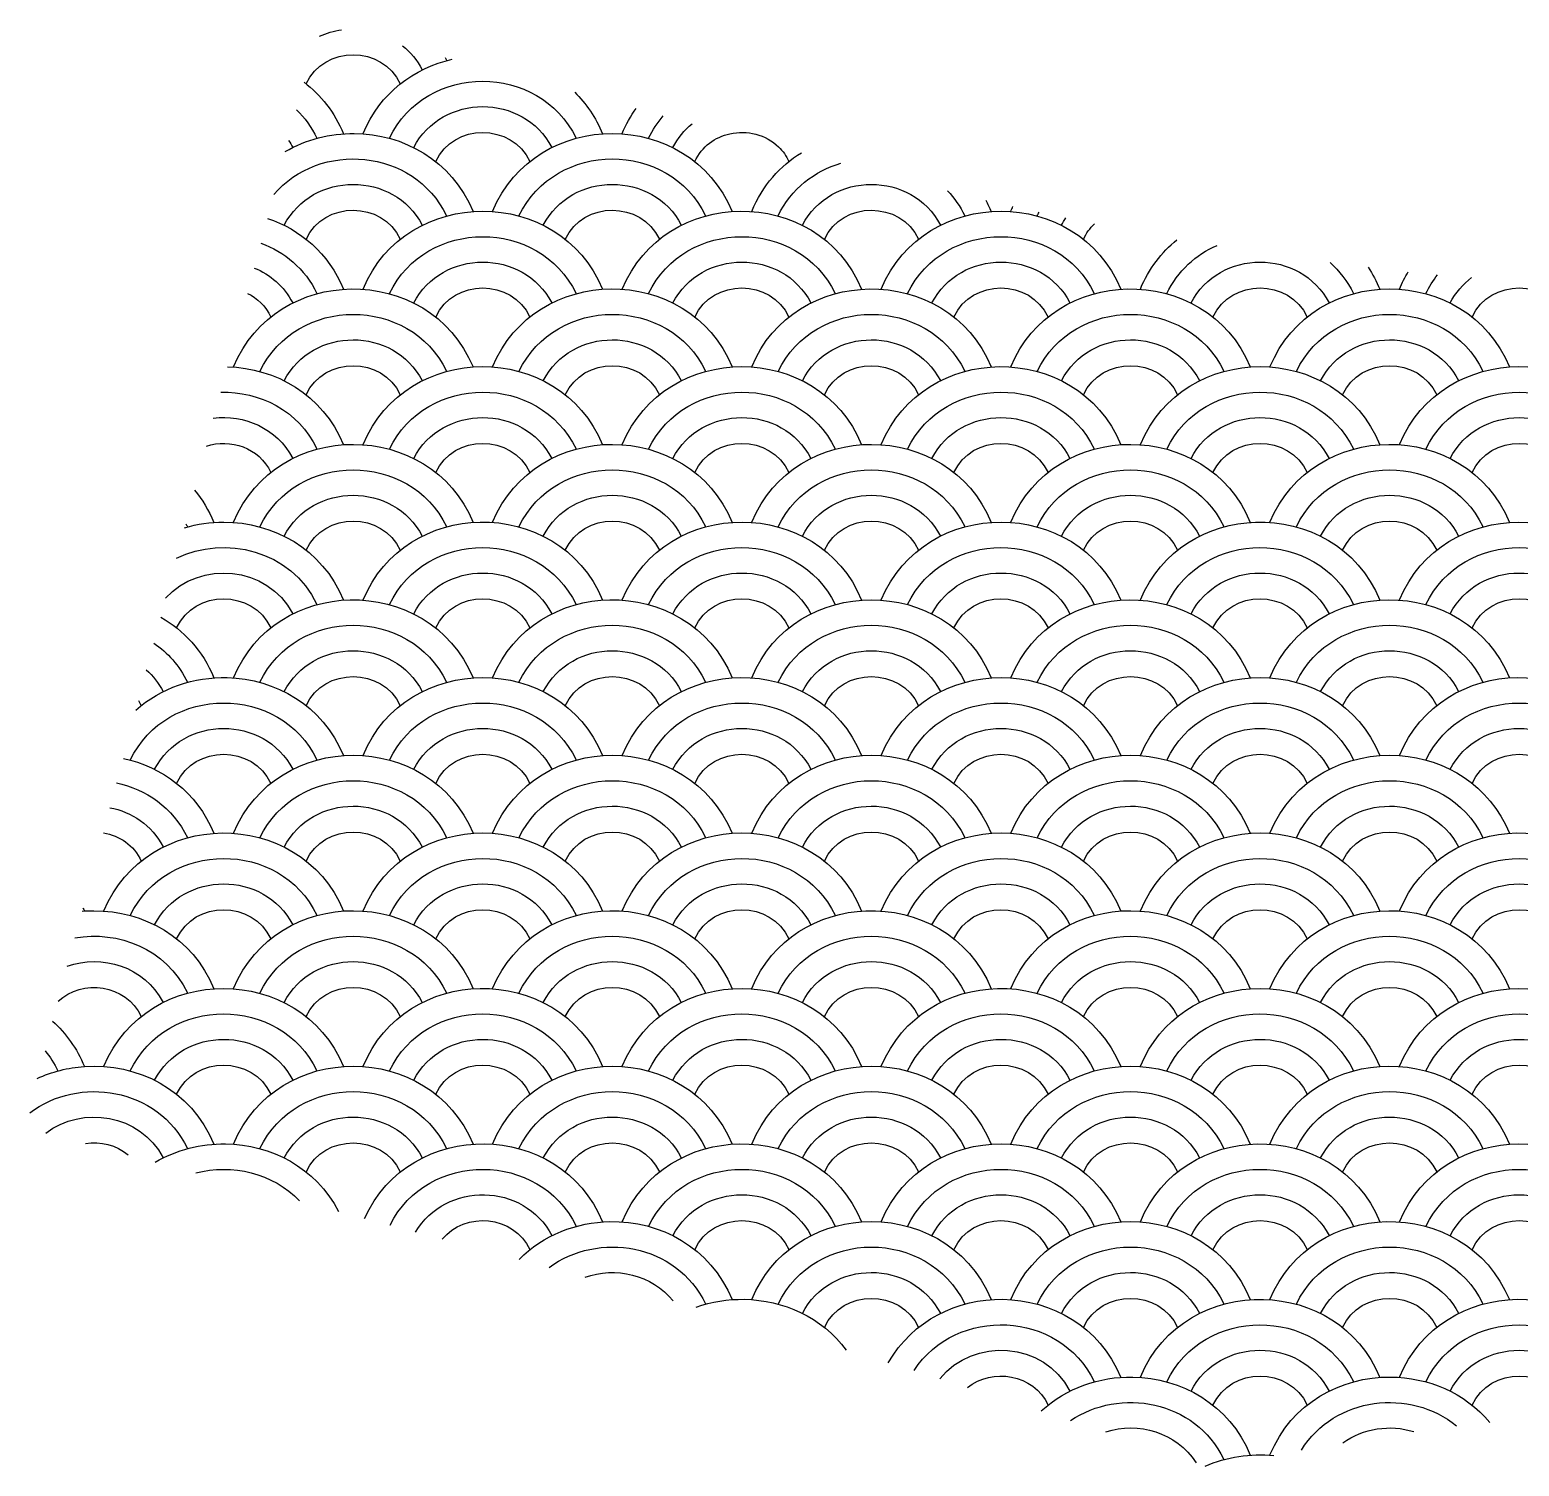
# Model space of a CAD drawing. Extents: x 298 to 703, y -387 to -221.
# Drawn here: x 297.9 to 470.4, y -386.8 to -220.5 of the extents above; entities that cross this region are included whole.
import ezdxf

# ---------------------------------------------------------------- set-up
doc = ezdxf.new("R2010")
doc.units = 0
doc.header["$MEASUREMENT"] = 0
doc.layers.add('LAYER_1', color=7, linetype='CONTINUOUS')

msp = doc.modelspace()

# ---------------------------------------------------------------- linework, layer by layer
at = {"layer": 'LAYER_1', "color": 7}
for points in [[(331.45, -221.27), (332.27, -220.89), (333.13, -220.64), (334.02, -220.51)], [(329.92, -226.78), (331.98, -222.27), (338.77, -222.3), (340.82, -226.78)], [(341.08, -222.37), (341.99, -223.09), (342.77, -224.01), (343.36, -225.14)], [(336.51, -232.54), (338.48, -227.79), (342.44, -224.92), (346.82, -223.92)], [(346, -223.71), (346.05, -223.82), (346.11, -223.93), (346.17, -224.05)], [(339.57, -233.07), (343.79, -224.29), (356.92, -224.26), (361.17, -233.05)], [(329.68, -226.59), (331.6, -228.05), (333.2, -230.05), (334.24, -232.56)], [(342.38, -234.15), (345.63, -227.86), (355.08, -227.82), (358.36, -234.14)], [(361.02, -227.75), (362.35, -229.05), (363.45, -230.66), (364.24, -232.56)], [(328.82, -229.79), (329.75, -230.69), (330.55, -231.78), (331.17, -233.05)], [(366.51, -232.54), (366.96, -231.48), (367.5, -230.5), (368.12, -229.62)], [(369.56, -233.07), (370.03, -232.11), (370.6, -231.25), (371.26, -230.49)], [(344.92, -235.78), (346.98, -231.27), (353.77, -231.3), (355.82, -235.78)], [(372.38, -234.15), (372.95, -233.04), (373.72, -232.13), (374.6, -231.41)], [(326.17, -239.59), (331.45, -233.38), (342.36, -234.18), (346.17, -242.05)], [(327.89, -233.34), (328.06, -233.6), (328.21, -233.86), (328.36, -234.14)], [(354.56, -242.07), (358.79, -233.29), (371.92, -233.26), (376.17, -242.05)], [(381.51, -241.54), (382.76, -238.52), (384.81, -236.26), (387.27, -234.76)], [(384.56, -242.07), (386.1, -238.88), (388.81, -236.85), (391.84, -235.97)], [(327.38, -243.15), (330.63, -236.86), (340.08, -236.82), (343.36, -243.14)], [(357.38, -243.15), (360.63, -236.86), (370.08, -236.82), (373.36, -243.14)], [(387.38, -243.15), (390.63, -236.86), (400.08, -236.82), (403.36, -243.14)], [(404.19, -239.17), (404.97, -239.99), (405.64, -240.95), (406.17, -242.05)], [(329.92, -244.78), (331.98, -240.27), (338.77, -240.3), (340.82, -244.77)], [(359.92, -244.78), (361.98, -240.27), (368.77, -240.3), (370.82, -244.77)], [(389.92, -244.78), (391.98, -240.27), (398.77, -240.3), (400.82, -244.77)], [(408.62, -240.25), (408.84, -240.67), (409.05, -241.11), (409.24, -241.56)], [(411.51, -241.54), (411.59, -241.36), (411.67, -241.17), (411.76, -240.99)], [(325.45, -242.35), (329.22, -243.62), (332.51, -246.36), (334.24, -250.56)], [(339.57, -251.07), (343.79, -242.29), (356.92, -242.26), (361.17, -251.05)], [(369.56, -251.07), (373.79, -242.29), (386.92, -242.26), (391.17, -251.05)], [(399.56, -251.07), (403.79, -242.29), (416.92, -242.26), (421.17, -251.05)], [(414.56, -242.07), (414.64, -241.92), (414.71, -241.77), (414.79, -241.63)], [(417.38, -243.15), (417.54, -242.85), (417.71, -242.56), (417.89, -242.28)], [(419.92, -244.78), (420.24, -244.07), (420.68, -243.48), (421.2, -243)], [(426.51, -250.54), (427.49, -248.18), (428.97, -246.27), (430.74, -244.84)], [(324.69, -245.22), (327.39, -246.21), (329.76, -248.15), (331.17, -251.05)], [(342.38, -252.15), (345.63, -245.86), (355.08, -245.82), (358.36, -252.14)], [(372.38, -252.15), (375.63, -245.86), (385.08, -245.82), (388.36, -252.14)], [(402.38, -252.15), (405.63, -245.86), (415.08, -245.82), (418.36, -252.14)], [(429.56, -251.07), (430.85, -248.4), (432.96, -246.54), (435.39, -245.49)], [(432.38, -252.15), (435.63, -245.86), (445.08, -245.82), (448.36, -252.14)], [(323.92, -248.1), (325.74, -248.84), (327.34, -250.19), (328.36, -252.14)], [(448.48, -247.48), (449.56, -248.44), (450.48, -249.63), (451.17, -251.05)], [(452.89, -248.02), (453.41, -248.8), (453.86, -249.65), (454.24, -250.56)], [(344.92, -253.78), (346.98, -249.27), (353.77, -249.3), (355.82, -253.78)], [(374.92, -253.78), (376.98, -249.27), (383.77, -249.3), (385.82, -253.78)], [(404.92, -253.78), (406.98, -249.27), (413.77, -249.3), (415.82, -253.78)], [(434.92, -253.78), (436.98, -249.27), (443.77, -249.3), (445.82, -253.78)], [(456.51, -250.54), (456.81, -249.83), (457.15, -249.16), (457.53, -248.53)], [(459.57, -251.07), (459.95, -250.27), (460.41, -249.55), (460.93, -248.89)], [(462.38, -252.15), (463.01, -250.94), (463.87, -249.96), (464.86, -249.21)], [(464.92, -253.78), (466.98, -249.27), (473.77, -249.3), (475.82, -253.78)], [(323.14, -251.04), (324.27, -251.59), (325.24, -252.5), (325.82, -253.78)], [(324.57, -260.07), (328.79, -251.29), (341.92, -251.26), (346.17, -260.05)], [(354.56, -260.07), (358.79, -251.29), (371.92, -251.26), (376.17, -260.05)], [(384.56, -260.07), (388.79, -251.29), (401.92, -251.26), (406.17, -260.05)], [(414.56, -260.07), (418.79, -251.29), (431.92, -251.26), (436.17, -260.05)], [(444.57, -260.07), (448.79, -251.29), (461.92, -251.26), (466.17, -260.05)], [(327.38, -261.15), (330.63, -254.86), (340.08, -254.82), (343.36, -261.14)], [(357.38, -261.15), (360.63, -254.86), (370.08, -254.82), (373.36, -261.14)], [(387.38, -261.15), (390.63, -254.86), (400.08, -254.82), (403.36, -261.14)], [(417.38, -261.15), (420.63, -254.86), (430.08, -254.82), (433.36, -261.14)], [(447.38, -261.15), (450.63, -254.86), (460.08, -254.82), (463.36, -261.14)], [(329.92, -262.78), (331.98, -258.27), (338.77, -258.3), (340.82, -262.78)], [(359.92, -262.78), (361.98, -258.27), (368.77, -258.3), (370.82, -262.78)], [(389.92, -262.78), (391.98, -258.27), (398.77, -258.3), (400.82, -262.78)], [(419.92, -262.78), (421.98, -258.27), (428.77, -258.3), (430.82, -262.78)], [(449.92, -262.78), (451.98, -258.27), (458.77, -258.3), (460.82, -262.78)], [(320.83, -259.53), (326.37, -259.69), (331.82, -262.7), (334.24, -268.56)], [(339.57, -269.07), (343.79, -260.29), (356.92, -260.26), (361.17, -269.05)], [(369.56, -269.07), (373.79, -260.29), (386.92, -260.26), (391.17, -269.05)], [(399.56, -269.07), (403.79, -260.29), (416.92, -260.26), (421.17, -269.05)], [(429.56, -269.07), (433.79, -260.29), (446.92, -260.26), (451.17, -269.05)], [(459.57, -269.07), (463.79, -260.29), (476.92, -260.26), (481.17, -269.05)], [(320.04, -262.48), (324.48, -262.36), (328.99, -264.55), (331.17, -269.05)], [(342.38, -270.15), (345.63, -263.86), (355.08, -263.82), (358.36, -270.14)], [(372.38, -270.15), (375.63, -263.86), (385.08, -263.82), (388.36, -270.14)], [(402.38, -270.15), (405.63, -263.86), (415.08, -263.82), (418.36, -270.14)], [(432.38, -270.15), (435.63, -263.86), (445.08, -263.82), (448.36, -270.14)], [(462.38, -270.15), (465.63, -263.86), (475.08, -263.82), (478.36, -270.14)], [(319.17, -265.49), (322.72, -265.04), (326.51, -266.59), (328.36, -270.14)], [(344.92, -271.78), (346.98, -267.27), (353.77, -267.3), (355.82, -271.78)], [(374.92, -271.78), (376.98, -267.27), (383.77, -267.3), (385.82, -271.78)], [(404.92, -271.78), (406.98, -267.27), (413.77, -267.3), (415.82, -271.78)], [(434.92, -271.78), (436.98, -267.27), (443.77, -267.3), (445.82, -271.78)], [(464.92, -271.78), (466.98, -267.27), (473.77, -267.3), (475.82, -271.78)], [(318.38, -268.72), (321.12, -267.83), (324.48, -268.85), (325.82, -271.78)], [(324.57, -278.07), (328.79, -269.29), (341.92, -269.26), (346.17, -278.05)], [(354.56, -278.07), (358.79, -269.29), (371.92, -269.26), (376.17, -278.05)], [(384.56, -278.07), (388.79, -269.29), (401.92, -269.26), (406.17, -278.05)], [(414.56, -278.07), (418.79, -269.29), (431.92, -269.26), (436.17, -278.05)], [(444.57, -278.07), (448.79, -269.29), (461.92, -269.26), (466.17, -278.05)], [(317.01, -273.83), (317.9, -274.91), (318.66, -276.15), (319.24, -277.56)], [(327.38, -279.15), (330.63, -272.86), (340.08, -272.82), (343.36, -279.14)], [(357.38, -279.15), (360.63, -272.86), (370.08, -272.82), (373.36, -279.14)], [(387.38, -279.15), (390.63, -272.86), (400.08, -272.82), (403.36, -279.14)], [(417.38, -279.15), (420.63, -272.86), (430.08, -272.82), (433.36, -279.14)], [(447.38, -279.15), (450.63, -272.86), (460.08, -272.82), (463.36, -279.14)], [(329.92, -280.78), (331.98, -276.27), (338.77, -276.3), (340.82, -280.78)], [(359.92, -280.78), (361.98, -276.27), (368.77, -276.3), (370.82, -280.78)], [(389.92, -280.78), (391.98, -276.27), (398.77, -276.3), (400.82, -280.78)], [(419.92, -280.78), (421.98, -276.27), (428.77, -276.3), (430.82, -280.78)], [(449.92, -280.78), (451.98, -276.27), (458.77, -276.3), (460.82, -280.78)], [(314.9, -281.71), (320.52, -278.98), (328.12, -280.75), (331.17, -287.05)], [(316, -277.71), (316.06, -277.82), (316.11, -277.94), (316.17, -278.05)], [(339.57, -287.07), (343.79, -278.29), (356.92, -278.26), (361.17, -287.05)], [(369.56, -287.07), (373.79, -278.29), (386.92, -278.26), (391.17, -287.05)], [(399.56, -287.07), (403.79, -278.29), (416.92, -278.26), (421.17, -287.05)], [(429.56, -287.07), (433.79, -278.29), (446.92, -278.26), (451.17, -287.05)], [(459.57, -287.07), (463.79, -278.29), (476.92, -278.26), (481.17, -287.05)], [(313.65, -286.32), (317.61, -281.93), (325.43, -282.51), (328.36, -288.14)], [(342.38, -288.15), (345.63, -281.86), (355.08, -281.82), (358.36, -288.14)], [(372.38, -288.15), (375.63, -281.86), (385.08, -281.82), (388.36, -288.14)], [(402.38, -288.15), (405.63, -281.86), (415.08, -281.82), (418.36, -288.14)], [(432.38, -288.15), (435.63, -281.86), (445.08, -281.82), (448.36, -288.14)], [(462.38, -288.15), (465.63, -281.86), (475.08, -281.82), (478.36, -288.14)], [(314.92, -289.78), (316.98, -285.27), (323.77, -285.3), (325.82, -289.78)], [(344.92, -289.78), (346.98, -285.27), (353.77, -285.3), (355.82, -289.78)], [(374.92, -289.78), (376.98, -285.27), (383.77, -285.3), (385.82, -289.78)], [(404.92, -289.78), (406.98, -285.27), (413.77, -285.3), (415.82, -289.78)], [(434.92, -289.78), (436.98, -285.27), (443.77, -285.3), (445.82, -289.78)], [(464.92, -289.78), (466.98, -285.27), (473.77, -285.3), (475.82, -289.78)], [(324.57, -296.07), (328.79, -287.29), (341.92, -287.26), (346.17, -296.05)], [(354.56, -296.07), (358.79, -287.29), (371.92, -287.26), (376.17, -296.05)], [(384.56, -296.07), (388.79, -287.29), (401.92, -287.26), (406.17, -296.05)], [(414.56, -296.07), (418.79, -287.29), (431.92, -287.26), (436.17, -296.05)], [(444.57, -296.07), (448.79, -287.29), (461.92, -287.26), (466.17, -296.05)], [(313.1, -288.54), (315.73, -290.04), (317.93, -292.38), (319.24, -295.56)], [(327.38, -297.15), (330.63, -290.86), (340.08, -290.82), (343.36, -297.14)], [(357.38, -297.15), (360.63, -290.86), (370.08, -290.82), (373.36, -297.14)], [(387.38, -297.15), (390.63, -290.86), (400.08, -290.82), (403.36, -297.14)], [(417.38, -297.15), (420.63, -290.86), (430.08, -290.82), (433.36, -297.14)], [(447.38, -297.15), (450.63, -290.86), (460.08, -290.82), (463.36, -297.14)], [(312.29, -291.55), (313.88, -292.63), (315.24, -294.13), (316.17, -296.05)], [(311.41, -294.64), (312.18, -295.32), (312.84, -296.15), (313.36, -297.14)], [(329.92, -298.78), (331.98, -294.27), (338.77, -294.3), (340.82, -298.78)], [(359.92, -298.78), (361.98, -294.27), (368.77, -294.3), (370.82, -298.78)], [(389.92, -298.78), (391.98, -294.27), (398.77, -294.3), (400.82, -298.78)], [(419.92, -298.78), (421.98, -294.27), (428.77, -294.3), (430.82, -298.78)], [(449.92, -298.78), (451.98, -294.27), (458.77, -294.3), (460.82, -298.78)], [(309.56, -305.07), (313.79, -296.29), (326.92, -296.26), (331.17, -305.05)], [(339.57, -305.07), (343.79, -296.29), (356.92, -296.26), (361.17, -305.05)], [(369.56, -305.07), (373.79, -296.29), (386.92, -296.26), (391.17, -305.05)], [(399.56, -305.07), (403.79, -296.29), (416.92, -296.26), (421.17, -305.05)], [(429.56, -305.07), (433.79, -296.29), (446.92, -296.26), (451.17, -305.05)], [(459.57, -305.07), (463.79, -296.29), (476.92, -296.26), (481.17, -305.05)], [(310.51, -298.19), (310.62, -298.37), (310.73, -298.57), (310.82, -298.78)], [(312.38, -306.15), (315.63, -299.86), (325.08, -299.82), (328.36, -306.14)], [(342.38, -306.15), (345.63, -299.86), (355.08, -299.82), (358.36, -306.14)], [(372.38, -306.15), (375.63, -299.86), (385.08, -299.82), (388.36, -306.14)], [(402.38, -306.15), (405.63, -299.86), (415.08, -299.82), (418.36, -306.14)], [(432.38, -306.15), (435.63, -299.86), (445.08, -299.82), (448.36, -306.14)], [(462.38, -306.15), (465.63, -299.86), (475.08, -299.82), (478.36, -306.14)], [(314.92, -307.78), (316.98, -303.27), (323.77, -303.3), (325.82, -307.78)], [(344.92, -307.78), (346.98, -303.27), (353.77, -303.3), (355.82, -307.78)], [(374.92, -307.78), (376.98, -303.27), (383.77, -303.3), (385.82, -307.78)], [(404.92, -307.78), (406.98, -303.27), (413.77, -303.3), (415.82, -307.78)], [(434.92, -307.78), (436.98, -303.27), (443.77, -303.3), (445.82, -307.78)], [(464.92, -307.78), (466.98, -303.27), (473.77, -303.3), (475.82, -307.78)], [(308.76, -304.88), (313.21, -305.85), (317.25, -308.74), (319.24, -313.56)], [(324.57, -314.07), (328.79, -305.29), (341.92, -305.26), (346.17, -314.05)], [(354.56, -314.07), (358.79, -305.29), (371.92, -305.26), (376.17, -314.05)], [(384.56, -314.07), (388.79, -305.29), (401.92, -305.26), (406.17, -314.05)], [(414.56, -314.07), (418.79, -305.29), (431.92, -305.26), (436.17, -314.05)], [(444.57, -314.07), (448.79, -305.29), (461.92, -305.26), (466.17, -314.05)], [(307.96, -307.73), (311.36, -308.44), (314.47, -310.54), (316.17, -314.05)], [(327.38, -315.15), (330.63, -308.86), (340.08, -308.82), (343.36, -315.14)], [(357.38, -315.15), (360.63, -308.86), (370.08, -308.82), (373.36, -315.14)], [(387.38, -315.15), (390.63, -308.86), (400.08, -308.82), (403.36, -315.14)], [(417.38, -315.15), (420.63, -308.86), (430.08, -308.82), (433.36, -315.14)], [(447.38, -315.15), (450.63, -308.86), (460.08, -308.82), (463.36, -315.14)], [(307.18, -310.59), (309.7, -311.07), (312.03, -312.59), (313.36, -315.14)], [(306.47, -313.5), (308.29, -313.82), (309.97, -314.91), (310.82, -316.78)], [(329.92, -316.78), (331.98, -312.27), (338.77, -312.3), (340.82, -316.78)], [(359.92, -316.78), (361.98, -312.27), (368.77, -312.3), (370.82, -316.78)], [(389.92, -316.78), (391.98, -312.27), (398.77, -312.3), (400.82, -316.78)], [(419.92, -316.78), (421.98, -312.27), (428.77, -312.3), (430.82, -316.78)], [(449.92, -316.78), (451.98, -312.27), (458.77, -312.3), (460.82, -316.78)], [(309.56, -323.07), (313.79, -314.29), (326.92, -314.26), (331.17, -323.05)], [(339.57, -323.07), (343.79, -314.29), (356.92, -314.26), (361.17, -323.05)], [(369.56, -323.07), (373.79, -314.29), (386.92, -314.26), (391.17, -323.05)], [(399.56, -323.07), (403.79, -314.29), (416.92, -314.26), (421.17, -323.05)], [(429.56, -323.07), (433.79, -314.29), (446.92, -314.26), (451.17, -323.05)], [(459.57, -323.07), (463.79, -314.29), (476.92, -314.26), (481.17, -323.05)], [(312.38, -324.15), (315.63, -317.86), (325.08, -317.82), (328.36, -324.14)], [(342.38, -324.15), (345.63, -317.86), (355.08, -317.82), (358.36, -324.14)], [(372.38, -324.15), (375.63, -317.86), (385.08, -317.82), (388.36, -324.14)], [(402.38, -324.15), (405.63, -317.86), (415.08, -317.82), (418.36, -324.14)], [(432.38, -324.15), (435.63, -317.86), (445.08, -317.82), (448.36, -324.14)], [(462.38, -324.15), (465.63, -317.86), (475.08, -317.82), (478.36, -324.14)], [(304.08, -322.19), (304.13, -322.31), (304.19, -322.44), (304.24, -322.56)], [(314.92, -325.78), (316.98, -321.27), (323.77, -321.3), (325.82, -325.78)], [(344.92, -325.78), (346.98, -321.27), (353.77, -321.3), (355.82, -325.78)], [(374.92, -325.78), (376.98, -321.27), (383.77, -321.3), (385.82, -325.78)], [(404.92, -325.78), (406.98, -321.27), (413.77, -321.3), (415.82, -325.78)], [(434.92, -325.78), (436.98, -321.27), (443.77, -321.3), (445.82, -325.78)], [(464.92, -325.78), (466.98, -321.27), (473.77, -321.3), (475.82, -325.78)], [(324.57, -332.07), (328.79, -323.29), (341.92, -323.26), (346.17, -332.05)], [(354.56, -332.07), (358.79, -323.29), (371.92, -323.26), (376.17, -332.05)], [(384.56, -332.07), (388.79, -323.29), (401.92, -323.26), (406.17, -332.05)], [(414.56, -332.07), (418.79, -323.29), (431.92, -323.26), (436.17, -332.05)], [(444.57, -332.07), (448.79, -323.29), (461.92, -323.26), (466.17, -332.05)], [(303.14, -325.67), (308.14, -324.78), (313.68, -326.9), (316.17, -332.05)], [(302.25, -328.95), (306.25, -327.54), (311.17, -328.93), (313.36, -333.14)], [(327.38, -333.15), (330.63, -326.86), (340.08, -326.82), (343.36, -333.14)], [(357.38, -333.15), (360.63, -326.86), (370.08, -326.82), (373.36, -333.14)], [(387.38, -333.15), (390.63, -326.86), (400.08, -326.82), (403.36, -333.14)], [(417.38, -333.15), (420.63, -326.86), (430.08, -326.82), (433.36, -333.14)], [(447.38, -333.15), (450.63, -326.86), (460.08, -326.82), (463.36, -333.14)], [(301.19, -333.01), (303.98, -330.39), (309.09, -331), (310.82, -334.78)], [(329.92, -334.78), (331.98, -330.27), (338.77, -330.3), (340.82, -334.78)], [(359.92, -334.78), (361.98, -330.27), (368.77, -330.3), (370.82, -334.78)], [(389.92, -334.78), (391.98, -330.27), (398.77, -330.3), (400.82, -334.78)], [(419.92, -334.78), (421.98, -330.27), (428.77, -330.3), (430.82, -334.78)], [(449.92, -334.78), (451.98, -330.27), (458.77, -330.3), (460.82, -334.78)], [(309.56, -341.07), (313.79, -332.29), (326.92, -332.26), (331.17, -341.05)], [(339.57, -341.07), (343.79, -332.29), (356.92, -332.26), (361.17, -341.05)], [(369.56, -341.07), (373.79, -332.29), (386.92, -332.26), (391.17, -341.05)], [(399.56, -341.07), (403.79, -332.29), (416.92, -332.26), (421.17, -341.05)], [(429.56, -341.07), (433.79, -332.29), (446.92, -332.26), (451.17, -341.05)], [(459.57, -341.07), (463.79, -332.29), (476.92, -332.26), (481.17, -341.05)], [(300.57, -335.33), (302.1, -336.7), (303.37, -338.45), (304.24, -340.56)], [(312.38, -342.15), (315.63, -335.86), (325.08, -335.82), (328.36, -342.14)], [(342.38, -342.15), (345.63, -335.86), (355.08, -335.82), (358.36, -342.14)], [(372.38, -342.15), (375.63, -335.86), (385.08, -335.82), (388.36, -342.14)], [(402.38, -342.15), (405.63, -335.86), (415.08, -335.82), (418.36, -342.14)], [(432.38, -342.15), (435.63, -335.86), (445.08, -335.82), (448.36, -342.14)], [(462.38, -342.15), (465.63, -335.86), (475.08, -335.82), (478.36, -342.14)], [(299.7, -338.75), (300.26, -339.43), (300.76, -340.2), (301.17, -341.05)], [(314.92, -343.78), (316.98, -339.27), (323.77, -339.3), (325.82, -343.78)], [(344.92, -343.78), (346.98, -339.27), (353.77, -339.3), (355.82, -343.78)], [(374.92, -343.78), (376.98, -339.27), (383.77, -339.3), (385.82, -343.78)], [(404.92, -343.78), (406.98, -339.27), (413.77, -339.3), (415.82, -343.78)], [(434.92, -343.78), (436.98, -339.27), (443.77, -339.3), (445.82, -343.78)], [(464.92, -343.78), (466.98, -339.27), (473.77, -339.3), (475.82, -343.78)], [(324.57, -350.07), (328.79, -341.29), (341.92, -341.26), (346.17, -350.05)], [(354.56, -350.07), (358.79, -341.29), (371.92, -341.26), (376.17, -350.05)], [(384.56, -350.07), (388.79, -341.29), (401.92, -341.26), (406.17, -350.05)], [(414.56, -350.07), (418.79, -341.29), (431.92, -341.26), (436.17, -350.05)], [(444.57, -350.07), (448.79, -341.29), (461.92, -341.26), (466.17, -350.05)], [(297.92, -345.93), (303.57, -341.61), (312.75, -342.97), (316.17, -350.05)], [(327.38, -351.15), (330.63, -344.86), (340.08, -344.82), (343.36, -351.14)], [(357.38, -351.15), (360.63, -344.86), (370.08, -344.82), (373.36, -351.14)], [(387.38, -351.15), (390.63, -344.86), (400.08, -344.82), (403.36, -351.14)], [(417.38, -351.15), (420.63, -344.86), (430.08, -344.82), (433.36, -351.14)], [(447.38, -351.15), (450.63, -344.86), (460.08, -344.82), (463.36, -351.14)], [(299.78, -348.27), (303.96, -345.07), (310.69, -346.01), (313.36, -351.14)], [(329.92, -352.78), (331.98, -348.27), (338.77, -348.3), (340.82, -352.77)], [(359.92, -352.78), (361.98, -348.27), (368.77, -348.3), (370.82, -352.77)], [(389.92, -352.78), (391.98, -348.27), (398.77, -348.3), (400.82, -352.77)], [(419.92, -352.78), (421.98, -348.27), (428.77, -348.3), (430.82, -352.77)], [(449.92, -352.78), (451.98, -348.27), (458.77, -348.3), (460.82, -352.77)], [(304.36, -349.48), (306.09, -349.21), (307.94, -349.65), (309.31, -350.79)], [(317.14, -352.89), (321.32, -351.79), (326.06, -352.86), (329.15, -356.13)], [(339.64, -358.92), (343.94, -350.29), (356.94, -350.31), (361.17, -359.05)], [(369.56, -359.07), (373.79, -350.29), (386.92, -350.26), (391.17, -359.05)], [(399.56, -359.07), (403.79, -350.29), (416.92, -350.26), (421.17, -359.05)], [(429.56, -359.07), (433.79, -350.29), (446.92, -350.26), (451.17, -359.05)], [(459.57, -359.07), (463.79, -350.29), (476.92, -350.26), (481.17, -359.05)], [(342.6, -359.75), (346.05, -353.86), (355.15, -353.96), (358.36, -360.14)], [(372.38, -360.15), (375.63, -353.86), (385.08, -353.82), (388.36, -360.14)], [(402.38, -360.15), (405.63, -353.86), (415.08, -353.82), (418.36, -360.14)], [(432.38, -360.15), (435.63, -353.86), (445.08, -353.82), (448.36, -360.14)], [(462.38, -360.15), (465.63, -353.86), (475.08, -353.82), (478.36, -360.14)], [(345.67, -360.56), (348.29, -357.32), (353.98, -357.75), (355.82, -361.77)], [(374.92, -361.78), (376.98, -357.27), (383.77, -357.3), (385.82, -361.77)], [(404.92, -361.78), (406.98, -357.27), (413.77, -357.3), (415.82, -361.77)], [(434.92, -361.78), (436.98, -357.27), (443.77, -357.3), (445.82, -361.77)], [(464.92, -361.78), (466.98, -357.27), (473.77, -357.3), (475.82, -361.77)], [(358.04, -363.84), (363.7, -359.63), (372.77, -361.02), (376.17, -368.05)], [(384.56, -368.07), (388.79, -359.29), (401.92, -359.26), (406.17, -368.05)], [(414.56, -368.07), (418.79, -359.29), (431.92, -359.26), (436.17, -368.05)], [(444.57, -368.07), (448.79, -359.29), (461.92, -359.26), (466.17, -368.05)], [(362.21, -364.96), (365.72, -363.71), (369.94, -364.62), (372.41, -367.69)], [(387.38, -369.15), (390.63, -362.86), (400.08, -362.82), (403.36, -369.14)], [(417.38, -369.15), (420.63, -362.86), (430.08, -362.82), (433.36, -369.14)], [(447.38, -369.15), (450.63, -362.86), (460.08, -362.82), (463.36, -369.14)], [(389.92, -370.78), (391.98, -366.27), (398.77, -366.3), (400.82, -370.77)], [(419.92, -370.78), (421.98, -366.27), (428.77, -366.3), (430.82, -370.77)], [(449.92, -370.78), (451.98, -366.27), (458.77, -366.3), (460.82, -370.77)], [(400.31, -375.75), (405.16, -368.31), (417.14, -368.72), (421.17, -377.05)], [(429.56, -377.07), (433.79, -368.29), (446.92, -368.26), (451.17, -377.05)], [(459.57, -377.07), (463.79, -368.29), (476.92, -368.26), (481.17, -377.05)], [(403.3, -376.72), (407.15, -371.9), (415.35, -372.34), (418.36, -378.14)], [(432.38, -378.15), (435.63, -371.86), (445.08, -371.82), (448.36, -378.14)], [(462.38, -378.15), (465.63, -371.86), (475.08, -371.82), (478.36, -378.14)], [(406.5, -377.74), (409.34, -375.43), (414.15, -376.13), (415.82, -379.77)], [(434.92, -379.78), (436.98, -375.27), (443.77, -375.3), (445.82, -379.77)], [(464.92, -379.78), (466.98, -375.27), (473.77, -375.3), (475.82, -379.77)], [(418.43, -381.56), (424.11, -377.7), (432.85, -379.18), (436.17, -386.05)], [(445.15, -384.99), (449.01, -378.74), (457.78, -377.79), (463.12, -382.17)], [(422.52, -382.86), (426.25, -381.68), (430.68, -382.87), (432.97, -386.46)], [(449.96, -384.14), (452.32, -382.43), (455.43, -381.99), (458.17, -382.84)], [(434.01, -386.85), (436.5, -385.75), (439.26, -385.33), (441.95, -385.6)]]:
    msp.add_open_spline(points, degree=3, dxfattribs=at)
for points, knots in [([(327.49, -234.62), (329.91, -233.2), (332.7, -232.5), (335.48, -232.52), (341.14, -232.56), (346.77, -235.58), (349.24, -241.56)], [0, 0, 0, 0, 1, 1, 1, 2, 2, 2, 2]), ([(351.51, -241.54), (354, -235.52), (359.7, -232.51), (365.39, -232.52), (371.07, -232.53), (376.76, -235.54), (379.24, -241.56)], [0, 0, 0, 0, 1, 1, 1, 2, 2, 2, 2]), ([(374.92, -235.78), (375.73, -234), (377.28, -232.93), (378.98, -232.56), (380.96, -232.12), (383.14, -232.63), (384.63, -234.08), (385.11, -234.54), (385.52, -235.11), (385.82, -235.78)], [0, 0, 0, 0, 1, 1, 1, 2, 2, 2, 3, 3, 3, 3]), ([(336.51, -250.54), (339.01, -244.52), (344.7, -241.51), (350.39, -241.52), (356.08, -241.53), (361.76, -244.54), (364.24, -250.56)], [0, 0, 0, 0, 1, 1, 1, 2, 2, 2, 2]), ([(366.51, -250.54), (368.97, -244.6), (374.55, -241.59), (380.17, -241.52), (385.93, -241.45), (391.73, -244.47), (394.24, -250.56)], [0, 0, 0, 0, 1, 1, 1, 2, 2, 2, 2]), ([(396.51, -250.54), (399, -244.52), (404.7, -241.52), (410.38, -241.52), (416.07, -241.53), (421.76, -244.54), (424.24, -250.56)], [0, 0, 0, 0, 1, 1, 1, 2, 2, 2, 2]), ([(321.52, -259.54), (323.97, -253.6), (329.54, -250.6), (335.15, -250.52), (340.92, -250.44), (346.73, -253.46), (349.24, -259.56)], [0, 0, 0, 0, 1, 1, 1, 2, 2, 2, 2]), ([(351.51, -259.54), (353.98, -253.58), (359.59, -250.57), (365.22, -250.52), (370.96, -250.47), (376.74, -253.49), (379.24, -259.56)], [0, 0, 0, 0, 1, 1, 1, 2, 2, 2, 2]), ([(381.51, -259.54), (383.97, -253.6), (389.54, -250.6), (395.15, -250.52), (400.92, -250.45), (406.73, -253.46), (409.24, -259.56)], [0, 0, 0, 0, 1, 1, 1, 2, 2, 2, 2]), ([(411.51, -259.54), (413.95, -253.65), (419.46, -250.64), (425.02, -250.52), (430.83, -250.4), (436.71, -253.42), (439.24, -259.56)], [0, 0, 0, 0, 1, 1, 1, 2, 2, 2, 2]), ([(441.52, -259.54), (444.01, -253.52), (449.7, -250.51), (455.39, -250.52), (461.08, -250.53), (466.76, -253.54), (469.24, -259.56)], [0, 0, 0, 0, 1, 1, 1, 2, 2, 2, 2]), ([(336.51, -268.54), (339, -262.54), (344.65, -259.54), (350.32, -259.52), (356.03, -259.5), (361.75, -262.52), (364.24, -268.56)], [0, 0, 0, 0, 1, 1, 1, 2, 2, 2, 2]), ([(366.51, -268.54), (369, -262.52), (374.7, -259.52), (380.38, -259.52), (386.07, -259.53), (391.76, -262.54), (394.24, -268.56)], [0, 0, 0, 0, 1, 1, 1, 2, 2, 2, 2]), ([(396.51, -268.54), (398.98, -262.59), (404.56, -259.59), (410.19, -259.52), (415.94, -259.46), (421.73, -262.47), (424.24, -268.56)], [0, 0, 0, 0, 1, 1, 1, 2, 2, 2, 2]), ([(426.51, -268.54), (429, -262.52), (434.7, -259.52), (440.38, -259.52), (446.07, -259.53), (451.76, -262.54), (454.24, -268.56)], [0, 0, 0, 0, 1, 1, 1, 2, 2, 2, 2]), ([(456.51, -268.54), (459, -262.54), (464.65, -259.54), (470.32, -259.52), (476.03, -259.5), (481.75, -262.52), (484.24, -268.56)], [0, 0, 0, 0, 1, 1, 1, 2, 2, 2, 2]), ([(321.52, -277.54), (324.01, -271.52), (329.7, -268.51), (335.39, -268.52), (341.08, -268.53), (346.76, -271.54), (349.24, -277.56)], [0, 0, 0, 0, 1, 1, 1, 2, 2, 2, 2]), ([(351.51, -277.54), (354, -271.52), (359.7, -268.51), (365.39, -268.52), (371.07, -268.53), (376.76, -271.54), (379.24, -277.56)], [0, 0, 0, 0, 1, 1, 1, 2, 2, 2, 2]), ([(381.51, -277.54), (384.01, -271.52), (389.7, -268.51), (395.39, -268.52), (401.08, -268.53), (406.76, -271.54), (409.24, -277.56)], [0, 0, 0, 0, 1, 1, 1, 2, 2, 2, 2]), ([(411.51, -277.54), (414, -271.52), (419.7, -268.51), (425.39, -268.52), (431.08, -268.53), (436.76, -271.54), (439.24, -277.56)], [0, 0, 0, 0, 1, 1, 1, 2, 2, 2, 2]), ([(441.52, -277.54), (443.99, -271.55), (449.63, -268.55), (455.29, -268.52), (461.01, -268.49), (466.75, -271.51), (469.24, -277.56)], [0, 0, 0, 0, 1, 1, 1, 2, 2, 2, 2]), ([(315.84, -278.18), (317.31, -277.74), (318.85, -277.52), (320.38, -277.52), (326.07, -277.53), (331.76, -280.54), (334.24, -286.56)], [0, 0, 0, 0, 1, 1, 1, 2, 2, 2, 2]), ([(336.51, -286.54), (338.96, -280.64), (344.48, -277.63), (350.05, -277.52), (355.85, -277.41), (361.71, -280.43), (364.24, -286.56)], [0, 0, 0, 0, 1, 1, 1, 2, 2, 2, 2]), ([(366.51, -286.54), (369, -280.52), (374.7, -277.51), (380.39, -277.52), (386.07, -277.53), (391.76, -280.54), (394.24, -286.56)], [0, 0, 0, 0, 1, 1, 1, 2, 2, 2, 2]), ([(396.51, -286.54), (399.01, -280.52), (404.7, -277.51), (410.39, -277.52), (416.08, -277.53), (421.76, -280.54), (424.24, -286.56)], [0, 0, 0, 0, 1, 1, 1, 2, 2, 2, 2]), ([(426.51, -286.54), (428.93, -280.71), (434.34, -277.71), (439.85, -277.53), (445.71, -277.34), (451.68, -280.35), (454.24, -286.56)], [0, 0, 0, 0, 1, 1, 1, 2, 2, 2, 2]), ([(456.51, -286.54), (459, -280.54), (464.65, -277.54), (470.32, -277.52), (476.03, -277.5), (481.75, -280.52), (484.24, -286.56)], [0, 0, 0, 0, 1, 1, 1, 2, 2, 2, 2]), ([(321.52, -295.54), (323.95, -289.65), (329.46, -286.64), (335.02, -286.52), (340.83, -286.4), (346.71, -289.42), (349.24, -295.56)], [0, 0, 0, 0, 1, 1, 1, 2, 2, 2, 2]), ([(351.51, -295.54), (353.96, -289.63), (359.49, -286.62), (365.08, -286.52), (370.87, -286.42), (376.72, -289.44), (379.24, -295.56)], [0, 0, 0, 0, 1, 1, 1, 2, 2, 2, 2]), ([(381.51, -295.54), (384, -289.53), (389.67, -286.53), (395.35, -286.52), (401.05, -286.51), (406.76, -289.53), (409.24, -295.56)], [0, 0, 0, 0, 1, 1, 1, 2, 2, 2, 2]), ([(411.51, -295.54), (413.98, -289.58), (419.58, -286.57), (425.22, -286.52), (430.96, -286.47), (436.74, -289.48), (439.24, -295.56)], [0, 0, 0, 0, 1, 1, 1, 2, 2, 2, 2]), ([(441.52, -295.54), (443.99, -289.55), (449.63, -286.55), (455.29, -286.52), (461.01, -286.49), (466.75, -289.51), (469.24, -295.56)], [0, 0, 0, 0, 1, 1, 1, 2, 2, 2, 2]), ([(310.19, -299.31), (313.11, -296.69), (316.97, -295.43), (320.79, -295.53), (326.34, -295.67), (331.82, -298.69), (334.24, -304.56)], [0, 0, 0, 0, 1, 1, 1, 2, 2, 2, 2]), ([(336.51, -304.54), (339.01, -298.52), (344.7, -295.51), (350.39, -295.52), (356.08, -295.53), (361.76, -298.54), (364.24, -304.56)], [0, 0, 0, 0, 1, 1, 1, 2, 2, 2, 2]), ([(366.51, -304.54), (368.99, -298.57), (374.61, -295.56), (380.25, -295.52), (385.99, -295.48), (391.74, -298.5), (394.24, -304.56)], [0, 0, 0, 0, 1, 1, 1, 2, 2, 2, 2]), ([(396.51, -304.54), (399.01, -298.52), (404.7, -295.51), (410.39, -295.52), (416.08, -295.53), (421.76, -298.54), (424.24, -304.56)], [0, 0, 0, 0, 1, 1, 1, 2, 2, 2, 2]), ([(426.51, -304.54), (429, -298.52), (434.7, -295.51), (440.39, -295.52), (446.08, -295.53), (451.76, -298.54), (454.24, -304.56)], [0, 0, 0, 0, 1, 1, 1, 2, 2, 2, 2]), ([(456.51, -304.54), (458.97, -298.61), (464.52, -295.61), (470.12, -295.52), (475.9, -295.43), (481.72, -298.45), (484.24, -304.56)], [0, 0, 0, 0, 1, 1, 1, 2, 2, 2, 2]), ([(321.52, -313.54), (324.01, -307.52), (329.7, -304.51), (335.39, -304.52), (341.08, -304.53), (346.76, -307.54), (349.24, -313.56)], [0, 0, 0, 0, 1, 1, 1, 2, 2, 2, 2]), ([(351.51, -313.54), (354, -307.52), (359.7, -304.51), (365.39, -304.52), (371.07, -304.53), (376.76, -307.54), (379.24, -313.56)], [0, 0, 0, 0, 1, 1, 1, 2, 2, 2, 2]), ([(381.51, -313.54), (384.01, -307.52), (389.7, -304.51), (395.39, -304.52), (401.08, -304.53), (406.76, -307.54), (409.24, -313.56)], [0, 0, 0, 0, 1, 1, 1, 2, 2, 2, 2]), ([(411.51, -313.54), (414, -307.52), (419.7, -304.51), (425.39, -304.52), (431.08, -304.53), (436.76, -307.54), (439.24, -313.56)], [0, 0, 0, 0, 1, 1, 1, 2, 2, 2, 2]), ([(441.52, -313.54), (444.17, -307.12), (450.46, -304.13), (456.51, -304.56), (461.81, -304.94), (466.92, -307.94), (469.24, -313.56)], [0, 0, 0, 0, 1, 1, 1, 2, 2, 2, 2]), ([(306.51, -322.55), (308.98, -316.59), (314.57, -313.59), (320.19, -313.52), (325.94, -313.46), (331.73, -316.48), (334.24, -322.56)], [0, 0, 0, 0, 1, 1, 1, 2, 2, 2, 2]), ([(336.51, -322.55), (339.01, -316.52), (344.7, -313.51), (350.39, -313.52), (356.08, -313.53), (361.76, -316.55), (364.24, -322.56)], [0, 0, 0, 0, 1, 1, 1, 2, 2, 2, 2]), ([(366.51, -322.55), (368.99, -316.54), (374.65, -313.54), (380.32, -313.52), (386.03, -313.5), (391.75, -316.52), (394.24, -322.56)], [0, 0, 0, 0, 1, 1, 1, 2, 2, 2, 2]), ([(396.51, -322.55), (399.01, -316.52), (404.7, -313.51), (410.39, -313.52), (416.08, -313.53), (421.76, -316.55), (424.24, -322.56)], [0, 0, 0, 0, 1, 1, 1, 2, 2, 2, 2]), ([(426.51, -322.55), (429, -316.52), (434.7, -313.51), (440.39, -313.52), (446.08, -313.53), (451.76, -316.55), (454.24, -322.56)], [0, 0, 0, 0, 1, 1, 1, 2, 2, 2, 2]), ([(456.51, -322.55), (458.96, -316.64), (464.48, -313.63), (470.05, -313.52), (475.85, -313.41), (481.71, -316.43), (484.24, -322.56)], [0, 0, 0, 0, 1, 1, 1, 2, 2, 2, 2]), ([(351.51, -331.54), (353.96, -325.63), (359.5, -322.62), (365.08, -322.52), (370.87, -322.42), (376.72, -325.44), (379.24, -331.56)], [0, 0, 0, 0, 1, 1, 1, 2, 2, 2, 2]), ([(381.51, -331.54), (383.91, -325.75), (389.27, -322.75), (394.73, -322.53), (400.64, -322.3), (406.67, -325.31), (409.24, -331.56)], [0, 0, 0, 0, 1, 1, 1, 2, 2, 2, 2]), ([(303.98, -322.58), (304.43, -322.54), (304.89, -322.52), (305.35, -322.52), (311.05, -322.52), (316.76, -325.53), (319.24, -331.56)], [0, 0, 0, 0, 1, 1, 1, 2, 2, 2, 2]), ([(321.52, -331.54), (324.01, -325.52), (329.7, -322.51), (335.39, -322.52), (341.08, -322.53), (346.76, -325.54), (349.24, -331.56)], [0, 0, 0, 0, 1, 1, 1, 2, 2, 2, 2]), ([(411.51, -331.54), (414, -325.52), (419.7, -322.51), (425.39, -322.52), (431.08, -322.53), (436.76, -325.54), (439.24, -331.56)], [0, 0, 0, 0, 1, 1, 1, 2, 2, 2, 2]), ([(441.52, -331.54), (443.99, -325.56), (449.63, -322.55), (455.28, -322.52), (461.01, -322.49), (466.75, -325.51), (469.24, -331.56)], [0, 0, 0, 0, 1, 1, 1, 2, 2, 2, 2]), ([(306.51, -340.54), (309, -334.52), (314.7, -331.51), (320.39, -331.52), (326.08, -331.53), (331.76, -334.55), (334.24, -340.56)], [0, 0, 0, 0, 1, 1, 1, 2, 2, 2, 2]), ([(336.51, -340.54), (338.96, -334.64), (344.48, -331.63), (350.05, -331.52), (355.85, -331.41), (361.71, -334.43), (364.24, -340.56)], [0, 0, 0, 0, 1, 1, 1, 2, 2, 2, 2]), ([(366.51, -340.54), (369, -334.52), (374.7, -331.51), (380.39, -331.52), (386.07, -331.53), (391.76, -334.55), (394.24, -340.56)], [0, 0, 0, 0, 1, 1, 1, 2, 2, 2, 2]), ([(396.51, -340.54), (398.95, -334.66), (404.43, -331.66), (409.98, -331.53), (415.8, -331.39), (421.7, -334.4), (424.24, -340.56)], [0, 0, 0, 0, 1, 1, 1, 2, 2, 2, 2]), ([(426.51, -340.54), (428.84, -334.93), (433.94, -331.93), (439.24, -331.56), (445.29, -331.13), (451.59, -334.14), (454.24, -340.56)], [0, 0, 0, 0, 1, 1, 1, 2, 2, 2, 2]), ([(456.51, -340.54), (459, -334.54), (464.65, -331.54), (470.32, -331.52), (476.03, -331.5), (481.75, -334.52), (484.24, -340.56)], [0, 0, 0, 0, 1, 1, 1, 2, 2, 2, 2]), ([(298.77, -341.96), (300.49, -341.16), (302.35, -340.69), (304.24, -340.56), (310.29, -340.13), (316.59, -343.14), (319.24, -349.56)], [0, 0, 0, 0, 1, 1, 1, 2, 2, 2, 2]), ([(321.52, -349.54), (324.01, -343.52), (329.7, -340.51), (335.39, -340.52), (341.08, -340.53), (346.76, -343.54), (349.24, -349.56)], [0, 0, 0, 0, 1, 1, 1, 2, 2, 2, 2]), ([(351.51, -349.54), (354, -343.52), (359.7, -340.51), (365.39, -340.52), (371.07, -340.53), (376.76, -343.54), (379.24, -349.56)], [0, 0, 0, 0, 1, 1, 1, 2, 2, 2, 2]), ([(381.51, -349.54), (384.01, -343.52), (389.7, -340.51), (395.39, -340.52), (401.08, -340.53), (406.76, -343.54), (409.24, -349.56)], [0, 0, 0, 0, 1, 1, 1, 2, 2, 2, 2]), ([(411.51, -349.54), (414, -343.52), (419.7, -340.51), (425.39, -340.52), (431.08, -340.53), (436.76, -343.54), (439.24, -349.56)], [0, 0, 0, 0, 1, 1, 1, 2, 2, 2, 2]), ([(441.52, -349.54), (443.99, -343.55), (449.63, -340.55), (455.29, -340.52), (461.01, -340.49), (466.75, -343.51), (469.24, -349.56)], [0, 0, 0, 0, 1, 1, 1, 2, 2, 2, 2]), ([(312.44, -351.65), (314.9, -350.19), (317.75, -349.48), (320.58, -349.52), (325.81, -349.59), (331.01, -352.21), (333.68, -357.36)], [0, 0, 0, 0, 1, 1, 1, 2, 2, 2, 2]), ([(336.68, -358.16), (339.28, -352.33), (344.94, -349.45), (350.57, -349.52), (356.2, -349.59), (361.79, -352.61), (364.24, -358.56)], [0, 0, 0, 0, 1, 1, 1, 2, 2, 2, 2]), ([(366.51, -358.54), (368.97, -352.61), (374.52, -349.61), (380.12, -349.52), (385.9, -349.43), (391.72, -352.45), (394.24, -358.56)], [0, 0, 0, 0, 1, 1, 1, 2, 2, 2, 2]), ([(396.51, -358.54), (399, -352.52), (404.7, -349.51), (410.38, -349.52), (416.07, -349.53), (421.76, -352.54), (424.24, -358.56)], [0, 0, 0, 0, 1, 1, 1, 2, 2, 2, 2]), ([(426.51, -358.54), (428.96, -352.64), (434.47, -349.63), (440.05, -349.52), (445.85, -349.41), (451.71, -352.42), (454.24, -358.56)], [0, 0, 0, 0, 1, 1, 1, 2, 2, 2, 2]), ([(456.51, -358.54), (459, -352.54), (464.65, -349.54), (470.32, -349.52), (476.03, -349.5), (481.75, -352.52), (484.24, -358.56)], [0, 0, 0, 0, 1, 1, 1, 2, 2, 2, 2]), ([(354.57, -362.9), (357.38, -360.05), (361.22, -358.59), (365.09, -358.52), (370.88, -358.42), (376.72, -361.44), (379.24, -367.56)], [0, 0, 0, 0, 1, 1, 1, 2, 2, 2, 2]), ([(381.51, -367.54), (383.84, -361.92), (388.94, -358.93), (394.24, -358.56), (400.29, -358.13), (406.59, -361.14), (409.24, -367.56)], [0, 0, 0, 0, 1, 1, 1, 2, 2, 2, 2]), ([(411.51, -367.54), (414, -361.52), (419.7, -358.51), (425.39, -358.52), (431.08, -358.53), (436.76, -361.54), (439.24, -367.56)], [0, 0, 0, 0, 1, 1, 1, 2, 2, 2, 2]), ([(441.52, -367.54), (443.95, -361.65), (449.46, -358.64), (455.02, -358.52), (460.83, -358.4), (466.71, -361.42), (469.24, -367.56)], [0, 0, 0, 0, 1, 1, 1, 2, 2, 2, 2]), ([(375.08, -368.42), (376.86, -367.79), (378.76, -367.49), (380.65, -367.52), (385.15, -367.6), (389.61, -369.56), (392.45, -373.4)], [0, 0, 0, 0, 1, 1, 1, 2, 2, 2, 2]), ([(397.32, -374.89), (400.14, -369.9), (405.38, -367.45), (410.58, -367.52), (416.21, -367.6), (421.79, -370.61), (424.24, -376.56)], [0, 0, 0, 0, 1, 1, 1, 2, 2, 2, 2]), ([(426.51, -376.54), (429.06, -370.38), (434.96, -367.38), (440.78, -367.53), (446.34, -367.67), (451.82, -370.68), (454.24, -376.56)], [0, 0, 0, 0, 1, 1, 1, 2, 2, 2, 2]), ([(456.51, -376.54), (458.97, -370.61), (464.52, -367.61), (470.12, -367.52), (475.9, -367.43), (481.72, -370.45), (484.24, -376.56)], [0, 0, 0, 0, 1, 1, 1, 2, 2, 2, 2]), ([(415.04, -380.44), (417.94, -377.77), (421.79, -376.46), (425.62, -376.52), (431.23, -376.61), (436.79, -379.63), (439.24, -385.56)], [0, 0, 0, 0, 1, 1, 1, 2, 2, 2, 2]), ([(441.52, -385.54), (444.02, -379.48), (449.76, -376.48), (455.48, -376.52), (459.78, -376.55), (464.07, -378.3), (466.96, -381.77)], [0, 0, 0, 0, 1, 1, 1, 2, 2, 2, 2])]:
    msp.add_open_spline(points, degree=3, knots=knots, dxfattribs=at)

doc.saveas('drawing.dxf')
